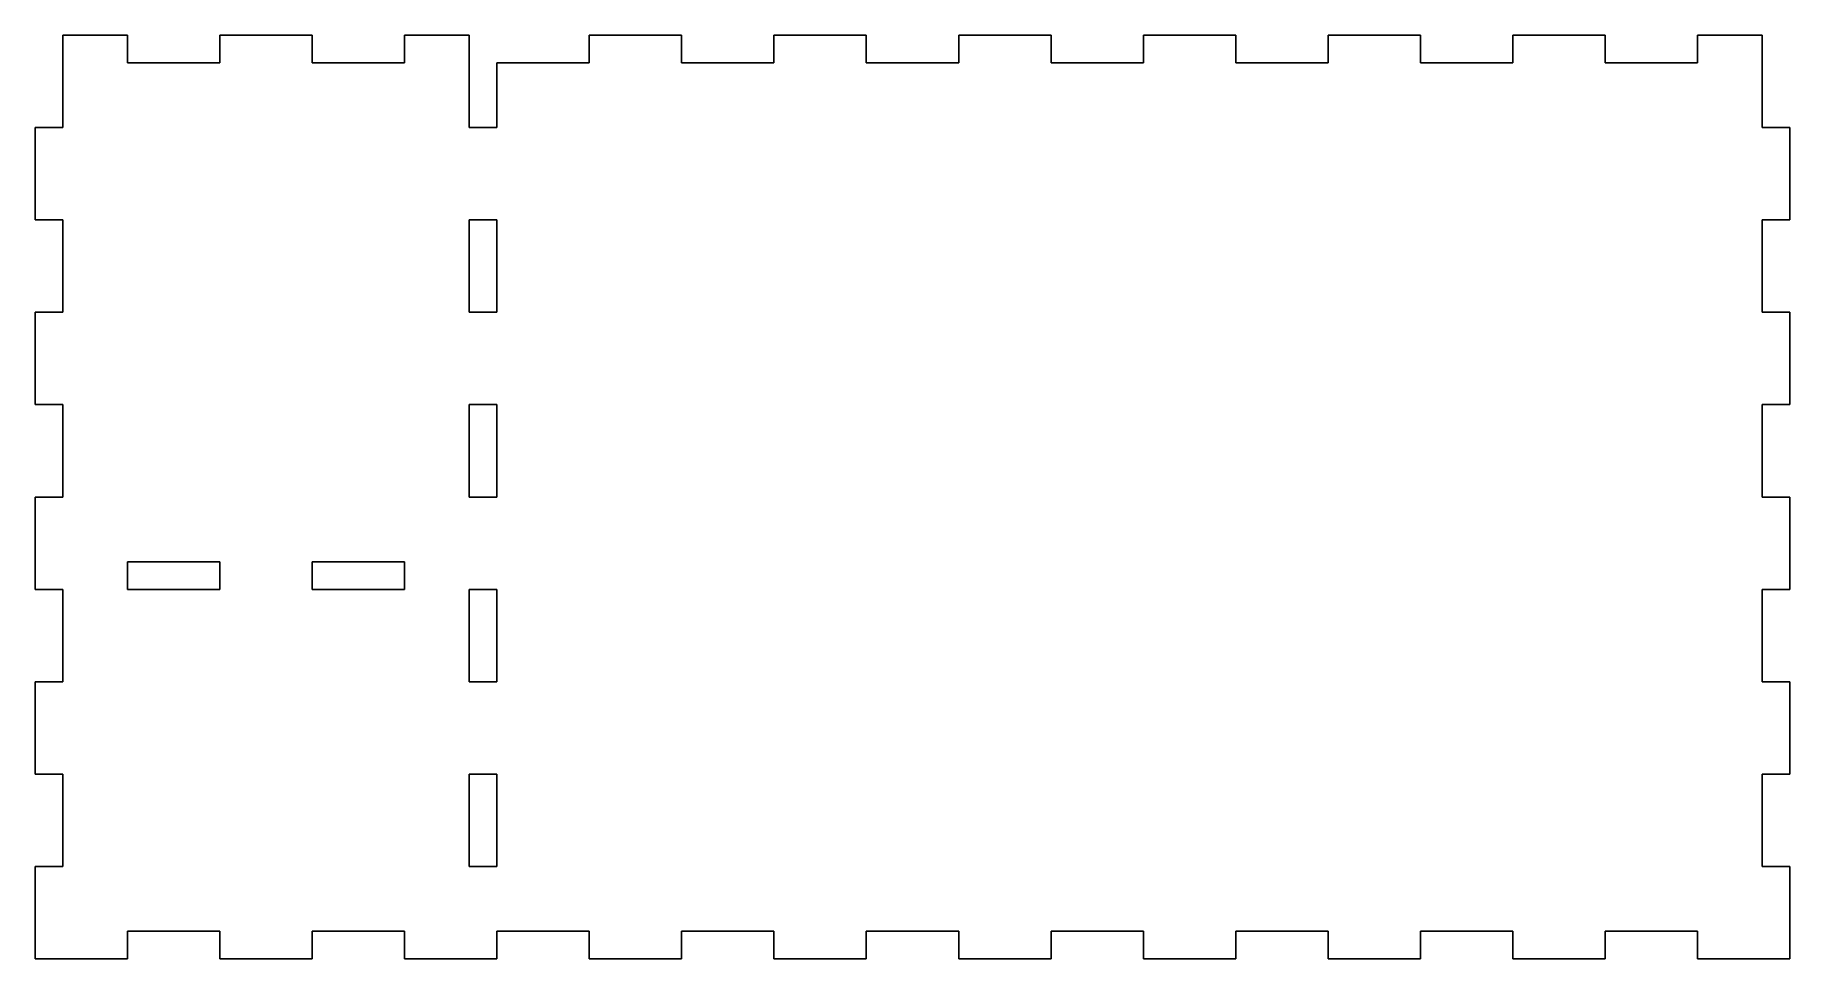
# Model space of a CAD drawing. Header units: millimetres. Extents: x 0 to 162, y 0 to 157.
# Drawn here: x 86 to 162, y 116.9 to 156.9 of the extents above; entities outside this region: 2.
import ezdxf

# ---------------------------------------------------------------- set-up
doc = ezdxf.new("R2010")
doc.units = ezdxf.units.MM
doc.styles.add('SLDTEXTSTYLE0', font='TXT', dxfattribs={"width": 0.7})

msp = doc.modelspace()

# ---------------------------------------------------------------- linework, layer by layer
at = {"color": 7, "linetype": 'Continuous', "lineweight": 25}
for p, q in [((87.234, 152.879), (87.234, 156.879)), ((90.034, 156.879), (87.234, 156.879)), ((90.034, 156.879), (90.034, 155.679)), ((94.034, 155.679), (94.034, 156.879)), ((98.034, 156.879), (94.034, 156.879)), ((98.034, 156.879), (98.034, 155.679)), ((102.034, 155.679), (102.034, 156.879)), ((104.834, 156.879), (102.034, 156.879)), ((104.834, 156.879), (104.834, 152.879)), ((110.034, 155.679), (110.034, 156.879)), ((114.034, 156.879), (110.034, 156.879)), ((114.034, 156.879), (114.034, 155.679)), ((118.034, 155.679), (118.034, 156.879)), ((122.034, 156.879), (118.034, 156.879)), ((122.034, 156.879), (122.034, 155.679)), ((126.034, 155.679), (126.034, 156.879)), ((130.034, 156.879), (126.034, 156.879)), ((130.034, 156.879), (130.034, 155.679)), ((134.034, 155.679), (134.034, 156.879)), ((138.034, 156.879), (134.034, 156.879)), ((138.034, 156.879), (138.034, 155.679)), ((142.034, 155.679), (142.034, 156.879)), ((146.034, 156.879), (142.034, 156.879)), ((146.034, 156.879), (146.034, 155.679)), ((150.034, 155.679), (150.034, 156.879)), ((154.034, 156.879), (150.034, 156.879)), ((154.034, 156.879), (154.034, 155.679)), ((158.034, 155.679), (158.034, 156.879)), ((160.834, 156.879), (158.034, 156.879)), ((160.834, 152.879), (160.834, 156.879)), ((90.034, 155.679), (94.034, 155.679)), ((98.034, 155.679), (102.034, 155.679)), ((106.034, 155.679), (110.034, 155.679)), ((106.034, 152.879), (106.034, 155.679)), ((114.034, 155.679), (118.034, 155.679)), ((122.034, 155.679), (126.034, 155.679)), ((130.034, 155.679), (134.034, 155.679)), ((138.034, 155.679), (142.034, 155.679)), ((146.034, 155.679), (150.034, 155.679)), ((154.034, 155.679), (158.034, 155.679)), ((86.034, 152.879), (86.034, 148.879)), ((86.034, 152.879), (87.234, 152.879)), ((104.834, 152.879), (106.034, 152.879)), ((162.034, 152.879), (160.834, 152.879)), ((162.034, 148.879), (162.034, 152.879)), ((87.234, 148.879), (86.034, 148.879)), ((87.234, 144.879), (87.234, 148.879)), ((106.034, 148.879), (104.834, 148.879)), ((104.834, 148.879), (104.834, 144.879)), ((106.034, 144.879), (106.034, 148.879)), ((160.834, 148.879), (162.034, 148.879)), ((160.834, 144.879), (160.834, 148.879)), ((86.034, 144.879), (86.034, 140.879)), ((86.034, 144.879), (87.234, 144.879)), ((104.834, 144.879), (106.034, 144.879)), ((162.034, 144.879), (160.834, 144.879)), ((162.034, 140.879), (162.034, 144.879)), ((87.234, 140.879), (86.034, 140.879)), ((87.234, 136.879), (87.234, 140.879)), ((106.034, 140.879), (104.834, 140.879)), ((104.834, 140.879), (104.834, 136.879)), ((106.034, 136.879), (106.034, 140.879)), ((160.834, 140.879), (162.034, 140.879)), ((160.834, 136.879), (160.834, 140.879)), ((86.034, 136.879), (86.034, 132.879)), ((86.034, 136.879), (87.234, 136.879)), ((104.834, 136.879), (106.034, 136.879)), ((162.034, 136.879), (160.834, 136.879)), ((162.034, 132.879), (162.034, 136.879)), ((90.034, 134.079), (94.034, 134.079)), ((90.034, 132.879), (90.034, 134.079)), ((94.034, 132.879), (94.034, 134.079)), ((98.034, 134.079), (102.034, 134.079)), ((98.034, 132.879), (98.034, 134.079)), ((102.034, 132.879), (102.034, 134.079)), ((87.234, 132.879), (86.034, 132.879)), ((87.234, 128.879), (87.234, 132.879)), ((90.034, 132.879), (94.034, 132.879)), ((98.034, 132.879), (102.034, 132.879)), ((106.034, 132.879), (104.834, 132.879)), ((104.834, 132.879), (104.834, 128.879)), ((106.034, 128.879), (106.034, 132.879)), ((160.834, 132.879), (162.034, 132.879)), ((160.834, 128.879), (160.834, 132.879)), ((86.034, 128.879), (86.034, 124.879)), ((86.034, 128.879), (87.234, 128.879)), ((104.834, 128.879), (106.034, 128.879)), ((162.034, 128.879), (160.834, 128.879)), ((162.034, 124.879), (162.034, 128.879)), ((87.234, 124.879), (86.034, 124.879)), ((87.234, 120.879), (87.234, 124.879)), ((106.034, 124.879), (104.834, 124.879)), ((104.834, 124.879), (104.834, 120.879)), ((106.034, 120.879), (106.034, 124.879)), ((160.834, 124.879), (162.034, 124.879)), ((160.834, 120.879), (160.834, 124.879)), ((86.034, 120.879), (86.034, 116.879)), ((86.034, 120.879), (87.234, 120.879)), ((104.834, 120.879), (106.034, 120.879)), ((162.034, 120.879), (160.834, 120.879)), ((162.034, 116.879), (162.034, 120.879)), ((90.034, 118.079), (94.034, 118.079)), ((90.034, 116.879), (90.034, 118.079)), ((94.034, 118.079), (94.034, 116.879)), ((98.034, 118.079), (102.034, 118.079)), ((98.034, 116.879), (98.034, 118.079)), ((102.034, 118.079), (102.034, 116.879)), ((106.034, 118.079), (110.034, 118.079)), ((106.034, 116.879), (106.034, 118.079)), ((110.034, 118.079), (110.034, 116.879)), ((114.034, 118.079), (118.034, 118.079)), ((114.034, 116.879), (114.034, 118.079)), ((118.034, 118.079), (118.034, 116.879)), ((122.034, 118.079), (126.034, 118.079)), ((122.034, 116.879), (122.034, 118.079)), ((126.034, 118.079), (126.034, 116.879)), ((130.034, 118.079), (134.034, 118.079)), ((130.034, 116.879), (130.034, 118.079)), ((134.034, 118.079), (134.034, 116.879)), ((138.034, 118.079), (142.034, 118.079)), ((138.034, 116.879), (138.034, 118.079)), ((142.034, 118.079), (142.034, 116.879)), ((146.034, 118.079), (150.034, 118.079)), ((146.034, 116.879), (146.034, 118.079)), ((150.034, 118.079), (150.034, 116.879)), ((154.034, 118.079), (158.034, 118.079)), ((154.034, 116.879), (154.034, 118.079)), ((158.034, 118.079), (158.034, 116.879)), ((86.034, 116.879), (90.034, 116.879)), ((94.034, 116.879), (98.034, 116.879)), ((102.034, 116.879), (106.034, 116.879)), ((110.034, 116.879), (114.034, 116.879)), ((118.034, 116.879), (122.034, 116.879)), ((126.034, 116.879), (130.034, 116.879)), ((134.034, 116.879), (138.034, 116.879)), ((142.034, 116.879), (146.034, 116.879)), ((150.034, 116.879), (154.034, 116.879)), ((158.034, 116.879), (162.034, 116.879))]:
    msp.add_line(p, q, dxfattribs=at)

# ---------------------------------------------------------------- texts
at = {"color": 7, "linetype": 'Continuous', "char_height": 3.73507, "attachment_point": 1, "style": 'SLDTEXTSTYLE0'}
for s, insert in [('SOLIDWORKS Educational Product.', (0, 10.417)), ('For Instructional Use Only.', (0, 4.815))]:
    msp.add_mtext(s, dxfattribs=dict(at, insert=insert))

doc.saveas('drawing.dxf')
